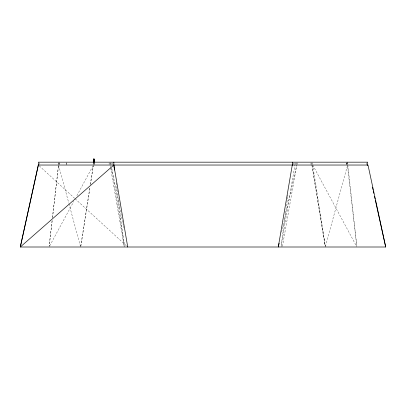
<?xml version="1.0" encoding="UTF-8"?>
<svg xmlns="http://www.w3.org/2000/svg" width="406" height="406" viewBox="0 0 406 406"><rect width="100%" height="100%" fill="white"/><g stroke="black" fill="none" stroke-linecap="round" stroke-linejoin="round"><path stroke-width="0.3" stroke-dasharray="2.03 1.52" d="M52.475 217.596L58.469 165.658M52.496 217.596L58.596 165.029M287.671 196.946L281.135 246.381L294.929 165.029M287.752 196.321L287.92 195.068M80.713 246.381L89.838 187.557M90.32 184.431L93.233 165.658M80.835 246.381L89.97 187.557M90.452 184.431L93.37 165.658M282.439 246.386L296.781 165.029M281.617 232.212L296.639 165.648M325.429 246.401L347.445 165.602L356.844 246.381L347.81 165.029M49.684 245.894L73.841 201.28M76.861 195.702L93.466 165.029M39.26 165.887L74.643 198.331M75.11 198.762L126.789 246.153M312.742 165.029L356.316 245.894M58.54 165.029L68.751 202.959M68.918 203.573L80.449 246.396M111.701 168.135L123.302 225.269M123.429 225.893L123.81 227.756M110.219 165.653L110.432 166.891M110.544 167.516L124.18 246.386L115.999 181.929M111.701 168.754L124.845 246.386M311.894 165.029L325.343 246.381L312.838 165.658M311.996 165.658L325.16 246.381M366.41 162.74L366.41 165.029M347.602 162.172L347.602 164.46M347.495 162.172L347.495 164.46M346.937 162.74L346.937 164.46M346.82 162.74L346.82 164.46M346.419 162.74L346.354 164.46M312.742 162.74L312.742 164.46M311.894 162.74L311.849 164.46M310.991 162.74L310.991 164.46M297.801 162.74L297.801 164.46M296.781 162.74L296.781 164.46M295.913 162.74L295.913 164.46M294.929 162.74L294.929 164.46M293.299 162.74L293.299 164.46M292.853 162.74L292.853 164.46M112.873 162.74L112.873 164.46M111.071 162.74L111.071 164.46M110.112 162.74L110.112 164.46M110.077 162.74L110.077 164.46M109.107 162.74L109.107 164.46M94.365 162.74L94.365 164.46M94.228 162.74L94.228 164.46M93.466 164.46L93.466 162.74L93.355 164.46M93.334 162.613L93.329 164.46M66.513 162.74L66.513 164.46M66.396 162.74L66.396 165.029M59.281 162.74L59.281 164.46M59.169 162.74L59.169 164.46M58.606 162.74L58.606 164.46M58.505 162.74L58.505 164.46M39.671 162.74L39.692 164.46M52.115 220.722L49.156 246.381L52.135 220.722"/><path stroke-width="0.61" d="M93.329 162.172L93.334 158.995L94.248 159.025L94.253 162.172M94.228 162.172L94.248 159.025M367.679 165.602L367.679 162.172L38.397 162.172L38.423 165.029M292.279 165.029L278.283 247.005L279.115 243.311M38.377 165.029L20.3 247.005L385.7 247.005L367.993 165.029L38.286 165.029L20.3 247.005L113.847 165.029L113.847 162.172M372.454 187.186L373.002 189.653M373.276 190.886L373.819 193.352M374.505 196.438L375.048 198.904M375.322 200.138L385.7 247.005M127.717 247.005L113.847 165.029L114.487 170.038M93.355 162.172L93.334 158.995L93.35 162.03M292.31 162.172L292.31 165.029"/></g></svg>
